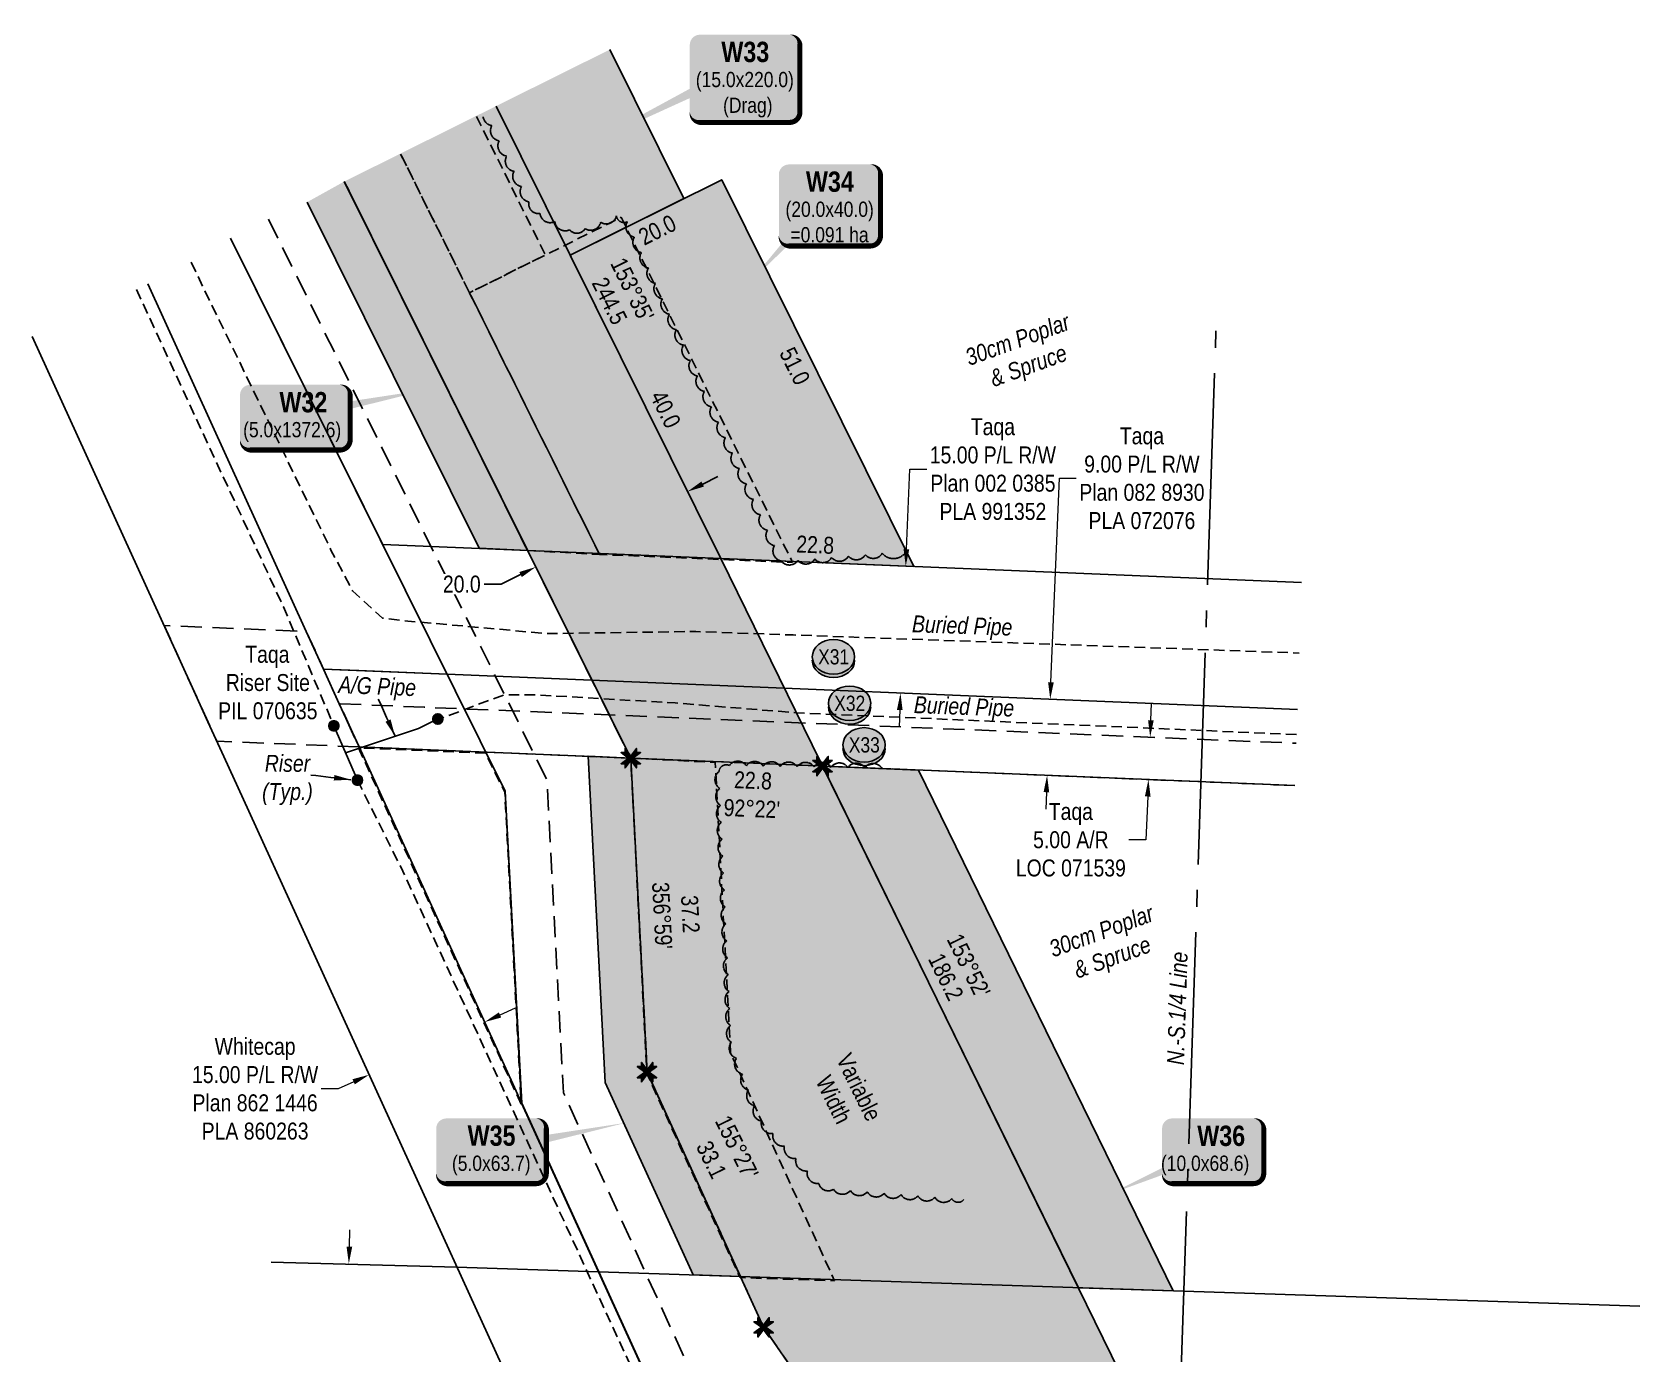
# Model space of a CAD drawing. Extents: x 347027 to 352250, y 6156875 to 6165050.
# Drawn here: x 349033 to 349982, y 6159091 to 6159871 of the extents above; entities that cross this region are included whole.
import ezdxf
from ezdxf.enums import TextEntityAlignment as Align

# ---------------------------------------------------------------- set-up
doc = ezdxf.new("R2010")
doc.units = 0
doc.header["$LTSCALE"] = 5
doc.header["$PDSIZE"] = 20
for name, pattern in [('0', [1, 1, 0]), ('foc-ACCESSROAD', [3.75, 2.5, -1.25]), ('foc-QUARTERLINE', [33, 25, -3, 2, -3]), ('HIDDEN2', [1.875, 1.25, -0.625]), ('UG_PIPE', [1.875, 1.25, -0.625])]:
    doc.linetypes.add(name, pattern=pattern)
doc.layers.get('Defpoints').update_dxf_attribs({"color": 9})
for name, color, linetype in [('AS-PIPE-AG', 44, 'Continuous'), ('AS-PIPE-UG', 44, 'UG_PIPE'), ('AS-PIPE-UG-T', 44, 'Continuous'), ('AS-SYMBOL', 7, 'Continuous'), ('C-AR', 13, 'foc-ACCESSROAD'), ('C-RW', 13, 'Continuous'), ('F-AR', 190, 'foc-ACCESSROAD'), ('F-RW', 190, 'Continuous'), ('F-WS', 190, 'foc-ACCESSROAD'), ('L-BD', 7, 'Continuous'), ('L-MON', 1, 'Continuous'), ('L-QSEC', 8, 'foc-QUARTERLINE'), ('P-CROSSINGS', 250, 'Continuous'), ('P-PROPOSED', 10, 'Continuous'), ('P-PROPOSED-H', 21, 'Continuous'), ('P-TEMP-BLOCKS', 250, 'Continuous'), ('P-TEMP-H', 41, 'Continuous'), ('P-TEMP_WORKSPACE', 46, 'Continuous'), ('P-TXT', 4, 'Continuous'), ('P-WORKAREA', 113, 'Continuous'), ('P-WORKAREA-H', 111, 'Continuous'), ('T-BUSH', 110, '0'), ('T-BUSH-T', 110, 'Continuous'), ('T-EXISTING TFA', 220, 'HIDDEN2')]:
    doc.layers.add(name, color=color, linetype=linetype)
doc.layers.add('F-RW-T', color=190, linetype='Continuous', lineweight=9)
doc.layers.add('F-WS-T', color=190, linetype='Continuous', lineweight=9)
doc.styles.add('100L', font='ARIALN.TTF', dxfattribs={"height": 11})
doc.styles.add('175L', font='ARIALN.TTF', dxfattribs={"height": 20})
doc.styles.add('80', font='ARIALN.TTF', dxfattribs={"height": 10})
doc.styles.add('80CG', font='ARIALN.TTF', dxfattribs={"height": 10})
doc.styles.add('80L', font='ARIALN.TTF', dxfattribs={"height": 10})
doc.styles.add('80LS', font='ARIALNI.TTF', dxfattribs={"height": 10})
doc.styles.add('BOLD', font='ARIALNB.TTF')
doc.styles.add('Crossing', font='ARIALN.TTF', dxfattribs={"height": 10})
doc.dimstyles.new('Compass 5 000', dxfattribs={"dimscale": 5, "dimtxt": 9, "dimasz": 2, "dimexe": 0.2, "dimexo": 0.0625, "dimgap": 0.5, "dimtad": 0, "dimtih": 1, "dimtoh": 1, "dimzin": 0, "dimdsep": 46, "dimtxsty": '80CG', "dimcen": 0.1, "dimse1": 1, "dimse2": 1, "dimclrd": 256, "dimclrt": 256, "dimaunit": 1, "dimadec": 4, "dimazin": 0, "dimtfac": 0.06, "dimtofl": 0, "dimtmove": 0, "dimatfit": 1, "dimfxl": 0.2, "dimtolj": 1, "dimtzin": 0, "dimlwd": -1, "dimarcsym": 0})

# ---------------------------------------------------------------- blocks, each defined once
blk = doc.blocks.new('*D155')
at = {"layer": 'Defpoints', "color": 0, "transparency": 16777216}
for p in [(349402.1048241401, 6159466.957439811), (349401.0739519828, 6159441.990534277), (349691.8241347375, 6159429.985591664)]:
    blk.add_point(p, dxfattribs=at)
at = {"layer": 'F-RW-T', "transparency": 16777216}
for p, q in [((349693.2675508318, 6159464.943983949), (349693.6800947688, 6159474.9354707)), ((349691.4115908006, 6159419.994104913), (349690.3546072805, 6159394.394802894)), ((349690.3546072805, 6159394.394802894), (349680.3546072805, 6159394.394802895))]:
    blk.add_line(p, q, dxfattribs=at)
for points in [[(349691.60230304, 6159465.012741272), (349694.9327986237, 6159464.875226626), (349692.8550068949, 6159454.952497198)], [(349689.7463430087, 6159420.062862236), (349693.0768385925, 6159419.92534759), (349691.8241347375, 6159429.985591664)]]:
    blk.add_solid(points, dxfattribs=at)
at = {"layer": 'F-RW-T', "transparency": 16777216, "insert": (349646.0401461618, 6159394.394802896), "char_height": 10, "attachment_point": 5, "style": '80CG'}
blk.add_mtext('\\A1;Taqa\\P5.00 A/R\\PLOC 071539', dxfattribs=at)
blk = doc.blocks.new('*D156')
at = {"layer": 'Defpoints', "color": 0, "transparency": 16777216}
for p in [(349697.3374996078, 6159474.7688376), (349632.0176520196, 6159432.499289057), (349695.48413043, 6159429.878948123)]:
    blk.add_point(p, dxfattribs=at)
at = {"layer": 'F-RW-T', "transparency": 16777216}
for p, q in [((349634.2835398233, 6159487.38066633), (349639.2531193612, 6159607.747336323)), ((349639.2531193612, 6159607.747336323), (349649.2531193612, 6159607.747336323)), ((349631.6051333938, 6159422.507801261), (349631.1926147679, 6159412.516313465))]:
    blk.add_line(p, q, dxfattribs=at)
for points in [[(349632.6182918572, 6159487.449419434), (349635.9487877893, 6159487.311913226), (349633.8710211974, 6159477.389178534)], [(349629.9398854277, 6159422.576554365), (349633.2703813598, 6159422.439048156), (349632.0176520196, 6159432.499289057)]]:
    blk.add_solid(points, dxfattribs=at)
at = {"layer": 'F-RW-T', "transparency": 16777216, "insert": (349687.9775395532, 6159607.747336322), "char_height": 10, "attachment_point": 5, "style": '80CG', "bg_fill": 3, "box_fill_scale": 1.1, "bg_fill_color": 256, "bg_fill_true_color": 13158600, "bg_fill_transparency": 0}
blk.add_mtext('\\A1;Taqa\\P9.00 P/L R/W\\PPlan 082 8930\\PPLA 072076', dxfattribs=at)
blk = doc.blocks.new('*D157')
at = {"layer": 'Defpoints', "color": 0, "transparency": 16777216}
for p in [(349301.5636002808, 6159283.539509738), (349231.8688287279, 6159255.769566039), (349233.3951714309, 6159252.425468639)]:
    blk.add_point(p, dxfattribs=at)
at = {"layer": 'F-RW-T', "transparency": 16777216}
for p, q in [((349309.1344566536, 6159291.03583172), (349318.2316557295, 6159295.1880563)), ((349222.771629652, 6159251.617341457), (349213.6744305762, 6159247.465116876)), ((349213.6744305762, 6159247.465116876), (349203.6744305757, 6159247.465116877))]:
    blk.add_line(p, q, dxfattribs=at)
for points in [[(349308.442419223, 6159292.552031565), (349309.8264940837, 6159289.519631874), (349300.0372575778, 6159286.883607138)], [(349222.0795922214, 6159253.133541305), (349223.4636670821, 6159250.101141611), (349231.8688287279, 6159255.769566039)]]:
    blk.add_solid(points, dxfattribs=at)
at = {"layer": 'F-RW-T', "transparency": 16777216, "insert": (349164.5884824176, 6159247.465116876), "char_height": 10, "attachment_point": 5, "style": '80CG'}
blk.add_mtext('\\A1;Whitecap\\P15.00 P/L R/W\\PPlan 862 1446\\PPLA 860263', dxfattribs=at)
blk = doc.blocks.new('*D158')
at = {"layer": 'Defpoints', "color": 0, "transparency": 16777216}
for p in [(349240.259640933, 6159143.626501895), (349215.7769598752, 6159019.433242755), (349236.1456303122, 6159018.762139129)]:
    blk.add_point(p, dxfattribs=at)
at = {"layer": 'F-RW-T', "transparency": 16777216}
for p, q in [((349220.2202701732, 6159154.292182135), (349220.5495698503, 6159164.286758751)), ((349215.4476601981, 6159009.43866614), (349214.2195525503, 6158972.164363036)), ((349214.2195525503, 6158972.164363036), (349204.2195525503, 6158972.164363036))]:
    blk.add_line(p, q, dxfattribs=at)
for points in [[(349218.554507404, 6159154.347065414), (349221.8860329424, 6159154.237298856), (349219.8909704961, 6159144.29760552)], [(349213.7818974289, 6159009.493549419), (349217.1134229674, 6159009.38378286), (349215.7769598752, 6159019.433242755)]]:
    blk.add_solid(points, dxfattribs=at)
at = {"layer": 'F-RW-T', "transparency": 16777216, "insert": (349164.6799891128, 6158972.164363036), "char_height": 10, "attachment_point": 5, "style": '80CG'}
blk.add_mtext('\\A1;Advantage\\P25.00 P/L R/W\\PPLA 150929', dxfattribs=at)
blk = doc.blocks.new('*D159')
at = {"layer": 'Defpoints', "color": 0, "transparency": 16777216}
for p in [(349548.577156948, 6159555.893549439), (349559.339313851, 6159555.448385889), (349556.2431217146, 6159480.595659266)]:
    blk.add_point(p, dxfattribs=at)
at = {"layer": 'F-RW-T', "transparency": 16777216}
for p, q in [((349548.9904413981, 6159565.885005588), (349550.9452400461, 6159613.143703483)), ((349550.9452400461, 6159613.143703483), (349560.9452400461, 6159613.143703483)), ((349545.0676803617, 6159471.049366669), (349544.6543959116, 6159461.05791052))]:
    blk.add_line(p, q, dxfattribs=at)
for points in [[(349547.3251987067, 6159565.953886329), (349550.6556840895, 6159565.816124846), (349548.577156948, 6159555.893549439)], [(349543.4024376703, 6159471.11824741), (349546.732923053, 6159470.980485927), (349545.4809648117, 6159481.040822817)]]:
    blk.add_solid(points, dxfattribs=at)
at = {"layer": 'F-RW-T', "transparency": 16777216, "insert": (349600.0311882047, 6159613.143703482), "char_height": 10, "attachment_point": 5, "style": '80CG'}
blk.add_mtext('\\A1;Taqa\\P15.00 P/L R/W\\PPlan 002 0385\\PPLA 991352', dxfattribs=at)
blk = doc.blocks.new('RISER')
h = blk.add_hatch(color=255)
h.dxf.hatch_style = 1
edge = h.paths.add_edge_path()
edge.add_arc((0, 0), 0.7000000000000001, 0, 360)
blk.add_hatch(color=48).paths.add_polyline_path([(0.5809894393423747, -0.1498374831999172), (-0.5809055220925075, -0.1501624933266612, 0.7745966773228882)])
at = {"color": 48}
blk.add_line((-0.5809055220925075, -0.1501624933266612), (0.5809894393423747, -0.1498374831996898), dxfattribs=at)
blk.add_circle((0, 0), 0.6000000000000001, dxfattribs=at)
blk = doc.blocks.new('*U206')
h = blk.add_hatch(color=191)
edge = h.paths.add_edge_path()
edge.add_line((-23.99999999999998, -20), (23.99999999999998, -20))
edge.add_arc((23.99999999999998, -14), 6, 270, 360)
edge.add_line((29.99999999999998, -14), (29.99999999999998, 12.5))
edge.add_arc((23.99999999999998, 12.5), 6, 0, 90)
edge.add_line((23.99999999999998, 18.5), (-23.99999999999998, 18.5))
edge.add_arc((-23.99999999999998, 12.5), 6, 90, 180)
edge.add_line((-29.99999999999998, 12.5), (-29.99999999999998, -14))
edge.add_arc((-23.99999999999998, -14), 6, 180, 270)
at = {"color": 250, "flags": 128}
blk.add_lwpolyline([(-23.99999999999998, -20, 3, 3, 0), (23.99999999999998, -20, 3, 3, 0.414213562373095), (29.99999999999998, -14, 3, 3, 0), (29.99999999999998, 12.5, 3, 0, 0.414213562373095), (23.99999999999998, 18.5, 0, 0, 0), (-23.99999999999998, 18.5, 0, 0, 0.414213562373095), (-29.99999999999998, 12.5, 0, 0, 0), (-29.99999999999998, -14, 0, 3, 0.414213562373095)], format="xyseb", close=True, dxfattribs=at)
at = {"flags": 128}
blk.add_lwpolyline([(-60.9731432693446, -26.20153598190092, 0, 7.499999999999998, 0), (-3.398394867633905e-15, 0, 0, 0, 0)], format="xyseb", dxfattribs=at)
at = {"color": 250}
for tag, p, height, style in [('TEMP_AREA_W1_001', (-9.212824010914055, 2.244292974654144), 12, 'BOLD'), ('ENTER_TEXT_001', (-30.65893587994544, -12.47010782646594), 9, '80')]:
    blk.add_attdef(tag, p, '', height=height, dxfattribs=dict(at, style=style))
blk = doc.blocks.new('*D224')
at = {"layer": 'Defpoints', "color": 0, "transparency": 16777216}
for p in [(349417.0383159057, 6159605.431589337), (349327.5038029007, 6159560.951378742), (349330.2479328364, 6159555.427701266)]:
    blk.add_point(p, dxfattribs=at)
at = {"layer": 'P-TXT', "transparency": 16777216}
for p, q in [((349428.7381730126, 6159604.357063559), (349437.6939001838, 6159608.806215257)), ((349309.7815154684, 6159545.260107517), (349299.7815154688, 6159545.260107517)), ((349321.2922056653, 6159550.978549567), (349309.7815154684, 6159545.260107517))]:
    blk.add_line(p, q, dxfattribs=at)
for points in [[(349427.9966477295, 6159605.849684754), (349429.4796982957, 6159602.864442363), (349419.7824458415, 6159599.90791186)], [(349320.5506803822, 6159552.471170763), (349322.0337309483, 6159549.485928372), (349330.2479328364, 6159555.427701266)]]:
    blk.add_solid(points, dxfattribs=at)
at = {"layer": 'P-TXT', "transparency": 16777216, "insert": (349286.5755127398, 6159545.260107518), "char_height": 10, "attachment_point": 5, "style": '80CG', "bg_fill": 3, "box_fill_scale": 1.1, "bg_fill_color": 256, "bg_fill_true_color": 13158600, "bg_fill_transparency": 0}
blk.add_mtext('\\A1;20.0', dxfattribs=at)
blk = doc.blocks.new('*U226')
h = blk.add_hatch(color=191)
edge = h.paths.add_edge_path()
edge.add_line((-23.99999999999999, -29.65319073615366), (23.99999999999998, -29.65319073615366))
edge.add_arc((23.99999999999998, -23.65319073615366), 6, 270, 360)
edge.add_line((29.99999999999998, -23.65319073615366), (29.99999999999998, 12.5))
edge.add_arc((23.99999999999998, 12.5), 6, 0, 90)
edge.add_line((23.99999999999998, 18.5), (-23.99999999999998, 18.5))
edge.add_arc((-23.99999999999998, 12.5), 6, 90, 180)
edge.add_line((-29.99999999999998, 12.5), (-29.99999999999999, -23.65319073615366))
edge.add_arc((-23.99999999999999, -23.65319073615366), 6, 180, 270)
at = {"color": 250, "flags": 128}
blk.add_lwpolyline([(-23.99999999999999, -29.65319073615366, 3, 3, 0), (23.99999999999998, -29.65319073615366, 3, 3, 0.414213562373095), (29.99999999999998, -23.65319073615366, 3, 3, 0), (29.99999999999998, 12.5, 3, 0, 0.414213562373095), (23.99999999999998, 18.5, 0, 0, 0), (-23.99999999999998, 18.5, 0, 0, 0.414213562373095), (-29.99999999999998, 12.5, 0, 0, 0), (-29.99999999999999, -23.65319073615366, 0, 3, 0.414213562373095)], format="xyseb", close=True, dxfattribs=at)
at = {"flags": 128}
blk.add_lwpolyline([(-48.24868266175787, -52.32463700448172, 0, 7.499999999999998, 0), (-3.398394867633905e-15, 0, 0, 0, 0)], format="xyseb", dxfattribs=at)
at = {"color": 250}
for tag, p, height, style in [('TEMP_AREA_W1_001', (-9.212824010914055, 2.244292974654144), 12, 'BOLD'), ('ENTER_TEXT_001', (-30.65893587994544, -12.47010782646594), 9, '80')]:
    blk.add_attdef(tag, p, '', height=height, dxfattribs=dict(at, style=style))
blk = doc.blocks.new('*U227')
h = blk.add_hatch(color=191)
edge = h.paths.add_edge_path()
edge.add_line((-26.49999999999998, -33.26339007717201), (26.49999999999998, -33.26339007717201))
edge.add_arc((26.49999999999997, -27.26339007717201), 6, 270, 360)
edge.add_line((32.49999999999997, -27.26339007717201), (32.49999999999998, 12.5))
edge.add_arc((26.49999999999998, 12.5), 6, 0, 90)
edge.add_line((26.49999999999998, 18.5), (-26.49999999999998, 18.5))
edge.add_arc((-26.49999999999998, 12.5), 6, 90, 180)
edge.add_line((-32.49999999999998, 12.5), (-32.49999999999999, -27.26339007717201))
edge.add_arc((-26.49999999999999, -27.26339007717201), 6, 180, 270)
at = {"color": 250, "flags": 128}
blk.add_lwpolyline([(-26.49999999999998, -33.26339007717201, 3, 3, 0), (26.49999999999998, -33.26339007717201, 3, 3, 0.414213562373095), (32.49999999999997, -27.26339007717201, 3, 3, 0), (32.49999999999998, 12.5, 3, 0, 0.414213562373095), (26.49999999999998, 18.5, 0, 0, 0), (-26.49999999999998, 18.5, 0, 0, 0.414213562373095), (-32.49999999999998, 12.5, 0, 0, 0), (-32.49999999999999, -27.26339007717201, 0, 3, 0.414213562373095)], format="xyseb", close=True, dxfattribs=at)
at = {"flags": 128}
blk.add_lwpolyline([(-95.35536716500577, -47.5617915612747, 0, 7.499999999999999, 0), (-3.398394867633904e-15, 0, 0, 0, 0)], format="xyseb", dxfattribs=at)
at = {"color": 250}
for tag, p, height, style in [('TEMP_AREA_W1_001', (-9.212824010914055, 2.244292974654144), 12, 'BOLD'), ('ENTER_TEXT_001', (-30.65893587994544, -12.47010782646594), 9, '80')]:
    blk.add_attdef(tag, p, '', height=height, dxfattribs=dict(at, style=style))
blk = doc.blocks.new('*U202')
h = blk.add_hatch(color=111)
edge = h.paths.add_edge_path()
edge.add_line((-26.49999999999999, -20), (26.49999999999999, -20))
edge.add_arc((26.49999999999999, -14), 6, 270, 360)
edge.add_line((32.49999999999999, -14), (32.49999999999999, 12.5))
edge.add_arc((26.49999999999999, 12.5), 6, 0, 90)
edge.add_line((26.49999999999999, 18.5), (-26.49999999999999, 18.5))
edge.add_arc((-26.49999999999999, 12.5), 6, 90, 180)
edge.add_line((-32.49999999999999, 12.5), (-32.49999999999999, -14))
edge.add_arc((-26.49999999999999, -14), 6, 180, 270)
at = {"color": 250, "flags": 128}
blk.add_lwpolyline([(-26.49999999999999, -20, 3, 3, 0), (26.49999999999999, -20, 3, 3, 0.414213562373095), (32.49999999999999, -14, 3, 3, 0), (32.49999999999999, 12.5, 3, 0, 0.414213562373095), (26.49999999999999, 18.5, 0, 0, 0), (-26.49999999999999, 18.5, 0, 0, 0.414213562373095), (-32.49999999999999, 12.5, 0, 0, 0), (-32.49999999999999, -14, 0, 3, 0.414213562373095)], format="xyseb", close=True, dxfattribs=at)
at = {"flags": 128}
blk.add_lwpolyline([(79.33763660520286, 15.88996899139666, 0, 7.499999999999999, 0), (-3.398394867633905e-15, 0, 0, 0, 0)], format="xyseb", dxfattribs=at)
at = {"color": 250}
for tag, p, height, style in [('TEMP_AREA_W1_001', (-9.212824010914055, 2.244292974654144), 12, 'BOLD'), ('ENTER_TEXT_001', (-30.65893587994544, -12.47010782646594), 9, '80')]:
    blk.add_attdef(tag, p, '', height=height, dxfattribs=dict(at, style=style))
blk = doc.blocks.new('TEMP')
h = blk.add_hatch(color=255)
h.dxf.hatch_style = 1
h.paths.add_polyline_path([(-1.152061661774314, -0.6656854195645793), (-0.6656854224511335, -0.6656854195645793), (-0.6656854224511335, -1.152061655686339), (-5.273250724968648e-10, -0.2514284436956588), (0.6656854183820542, -1.152061663420682), (0.6656854183820542, -0.6656854208922597), (1.152061656810019, -0.6656854053035205), (0.2514284429676993, 5.273252945414697e-10), (1.152061671303363, 0.6656854258011663), (0.6656854287749412, 0.6656854258011663), (0.6656854131859291, 1.152061664229041), (-5.274159997625816e-10, 0.2514284397220762), (-0.6656854269836912, 1.152061669657269), (-0.6656854269836914, 0.6656854303339059), (-1.152061663105633, 0.665685430333906), (-0.2514284404497632, 5.273249614745623e-10)])
h = blk.add_hatch(color=1)
h.dxf.hatch_style = 1
h.paths.add_polyline_path([(-0.06148754561550518, -3.245802793205854e-09), (0.5656854183820542, -0.8485281365719857), (0.5656854183820542, -0.3566277553978557), (1.665334536937735e-16, 0.06148754561552533), (-0.8485281349258001, -0.5656854195645793), (-0.3566277640338187, -0.5656854195645793), (0.06148754642195797, -3.245822666197995e-09), (-0.5656854269836911, 0.8485281428085727), (-0.5656854269836913, 0.3566277719165035), (-2.320366121466577e-14, -0.06148754642194038), (0.8485281444547581, 0.5656854258011663), (0.3566277632805105, 0.5656854258011663)])
at = {"color": 1}
for p, q in [((-0.0831890328488953, 0), (0.08318903393992515, 0)), ((0, 0.08318903069412045), (0, -0.08318903609469999))]:
    blk.add_line(p, q, dxfattribs=at)
at = {"color": 255, "flags": 128}
blk.add_lwpolyline([(-0.251428440449763, 5.273250280879439e-10), (-1.152061663105633, 0.665685430333906), (-0.6656854269836914, 0.665685430333906), (-0.6656854269836914, 1.152061669657269), (-5.274159775581211e-10, 0.2514284397220763), (0.6656854131859291, 1.152061664229041), (0.6656854287749412, 0.6656854258011663), (1.152061671303363, 0.6656854258011663), (0.2514284429676991, 5.273250280879439e-10), (1.152061656810019, -0.6656854053035204), (0.6656854183820542, -0.6656854208922596), (0.6656854183820542, -1.152061663420682), (-5.273250280879439e-10, -0.2514284436956586), (-0.6656854224511335, -1.152061655686339), (-0.6656854224511335, -0.6656854195645793), (-1.152061661774314, -0.6656854195645793)], close=True, dxfattribs=at)
at = {"color": 1, "flags": 128}
blk.add_lwpolyline([(-0.0831890328488953, 0), (-0.8485281394583581, 0.565685430333906), (-0.5656854269836913, 0.565685430333906), (-0.5656854269836913, 0.8485281428085728), (0, 0.08318903069412045), (0.565685422914612, 0.8485281473411306), (0.5656854319800914, 0.5656854258011663), (0.8485281444547582, 0.5656854258011663), (0.08318903393992515, 0), (0.8485281399220185, -0.5656854150320214), (0.5656854183820542, -0.5656854240973189), (0.5656854183820542, -0.8485281365719857), (0, -0.08318903609469999), (-0.5656854224511335, -0.8485281320390641), (-0.5656854224511335, -0.5656854195645792), (-0.8485281349258003, -0.5656854195645792)], close=True, dxfattribs=at)
blk = doc.blocks.new('xing2')
h = blk.add_hatch(color=50)
h.dxf.hatch_style = 1
edge = h.paths.add_edge_path()
edge.add_ellipse((0, 0), major_axis=(-12.5, 0), ratio=0.8162973455633619, start_angle=0, end_angle=360)
h = blk.add_hatch(color=250)
h.dxf.hatch_style = 1
edge = h.paths.add_edge_path()
edge.add_ellipse((0, -2.047489049626165), major_axis=(-12.5, 0), ratio=0.8162973455633619, start_angle=0, end_angle=180)
edge.add_line((12.5, -2.047489049626165), (12.5, 0))
edge.add_ellipse((0, 0), major_axis=(-12.5, 0), ratio=0.8162973455633619, start_angle=0, end_angle=180, ccw=False)
edge.add_line((-12.5, 0), (-12.5, -2.047489049626165))
at = {"color": 250}
blk.add_ellipse((0, 0), major_axis=(-12.5, 0), ratio=0.8162973455633619, dxfattribs=at)
blk.add_ellipse((0, -2.047489049626165), major_axis=(-12.5, 0), ratio=0.8162973455633619, start_param=0, end_param=3.141592653589793, dxfattribs=at)
at = {"color": 250, "style": 'Crossing'}
blk.add_attdef('CROSSING', text='', height=9, dxfattribs=at).set_placement((0.08916442567715421, 0.0199513138486509), align=Align.MIDDLE_CENTER)
at = {"color": 250, "style": 'Crossing', "flags": 1}
for tag, p in [('OWNER', (0.08916442567715421, -12.49201765665748)), ('DESCRIPTION', (0.08916442567715421, -25.770021277247)), ('LOCATION', (0.08916442567715421, -39.30337514164421)), ('DWG_REF', (0.08916442567715421, -52.83672900604233))]:
    blk.add_attdef(tag, text='', height=9, dxfattribs=at).set_placement(p, align=Align.MIDDLE_CENTER)

msp = doc.modelspace()

# ---------------------------------------------------------------- hatches: boundary and pattern name
at = {"layer": 'P-PROPOSED-H'}
h = msp.add_hatch(color=256, dxfattribs=at)
h.dxf.hatch_style = 1
h.paths.add_polyline_path([(349306.7751358041, 6159827.390198226), (349439.3971041375, 6159560.423586413), (349849.2881214217, 6158724.827773872), (349927.7821739882, 6158494.410328415), (349820.9681772936, 6158497.92387604), (349759.1157404375, 6158679.494489769), (349464.7170196095, 6159106.727387605), (349396.063431092, 6159257.096875618), (349386.3086911932, 6159442.582626319), (349217.236197762, 6159782.909777643)])
at = {"layer": 'P-TEMP-H'}
h = msp.add_hatch(color=256, dxfattribs=at)
h.dxf.hatch_style = 1
h.paths.add_polyline_path([(349373.9250581485, 6159860.748386886), (349306.7739405852, 6159827.389604473), (349350.4390235571, 6159739.491938313), (349417.5898669512, 6159772.851323565)])
h = msp.add_hatch(color=256, dxfattribs=at)
h.dxf.hatch_style = 1
h.paths.add_polyline_path([(349439.3988706941, 6159560.423513343), (349350.4390235571, 6159739.491938313), (349439.9731995076, 6159783.970978602), (349553.3740124145, 6159555.709069912)])
h = msp.add_hatch(color=256, dxfattribs=at)
h.dxf.hatch_style = 1
h.paths.add_polyline_path([(349706.4183660494, 6159128.207616657), (349556.1007089195, 6159435.571991281), (349499.494987927, 6159437.909215716), (349650.5141626593, 6159130.044479246)])
at = {"layer": 'P-WORKAREA-H'}
h = msp.add_hatch(color=256, dxfattribs=at)
h.dxf.hatch_style = 1
h.paths.add_polyline_path([(349217.2034155528, 6159782.897582783), (349195.3248204781, 6159770.761407672), (349296.7825989175, 6159566.536367778), (349325.3896689416, 6159565.125428817)])
h = msp.add_hatch(color=256, dxfattribs=at)
h.dxf.hatch_style = 1
h.paths.add_polyline_path([(349451.0341161789, 6159136.696559321), (349395.9153805781, 6159257.3167051), (349386.29978541, 6159442.600552832), (349361.0782032417, 6159443.838098237), (349371.2059834559, 6159251.258869109), (349423.0377048744, 6159137.73371214)])

# ---------------------------------------------------------------- linework, layer by layer
at = {"layer": 'AS-PIPE-AG'}
for p, q in [((349211.0637111699, 6159461.676749148), (349224.9850579463, 6159429.620161404)), ((349261.0755871133, 6159460.132154481), (349218.0243845581, 6159445.648455253)), ((349272.4226094387, 6159465.710690568), (349261.0755871133, 6159460.132154481))]:
    msp.add_line(p, q, dxfattribs=at)
at = {"layer": 'AS-PIPE-UG', "flags": 128}
for points in [[(349126.7966962525, 6159735.225107944), (349209.364157165, 6159565.429522462), (349222.1108122048, 6159541.39582936), (349239.8461581133, 6159525.200079429), (349254.7672425397, 6159523.525518865), (349336.5957691922, 6159516.127460254), (349424.6276679643, 6159517.342141499), (349482.1225802145, 6159515.282681941), (349780.8287609297, 6159504.64362892)], [(349094.5501524346, 6159719.205217824), (349181.2915239529, 6159531.918316417), (349211.0637111699, 6159461.676749148)], [(349779.2161200141, 6159456.515388746), (349484.2720161633, 6159469.379727742), (349412.410873881, 6159475.173207421), (349330.6973170597, 6159479.956952063), (349311.69730302, 6159480.021935002), (349272.687539917, 6159465.530737766)], [(349224.9850579463, 6159429.620161404), (349251.8030204087, 6159375.889261398), (349461.7979137913, 6158919.793949387), (349503.5869475614, 6158845.018571875), (349562.9413718407, 6158742.090582119), (349614.7235071296, 6158674.709725747), (349685.6760464, 6158553.955689413)]]:
    msp.add_lwpolyline(points, dxfattribs=at)
at = {"layer": 'C-AR', "flags": 128}
for points in [[(349789.7978291989, 6158589.425836561), (349758.9676899221, 6158679.714319233), (349630.749120392, 6158865.785749387), (349464.7170196078, 6159106.727387613), (349396.0106273494, 6159257.165171144), (349386.2997854101, 6159442.600552832), (349217.8795406464, 6159781.533284111)], [(349172.4461716142, 6159760.662451667), (349336.8964733482, 6159429.639340904), (349346.603941122, 6159245.052466596), (349421.007046169, 6159082.090019081), (349589.5983508551, 6158837.429473512), (349713.8926228339, 6158657.053003618), (349768.6170522439, 6158499.64591788)]]:
    msp.add_lwpolyline(points, dxfattribs=at)
at = {"layer": 'C-RW', "flags": 128}
for points in [[(349150.0841059609, 6159749.550511255), (349312.2463010375, 6159423.133145658), (349321.9339538829, 6159238.923050983), (349399.2411043568, 6159069.599977076), (349691.4853969865, 6158645.493596212), (349740.8596486131, 6158500.553257145), (349820.9681772937, 6158497.923876047), (349759.1157404385, 6158679.494489769), (349464.7170196103, 6159106.72738762), (349396.0634310925, 6159257.096875657), (349386.3086911947, 6159442.582626358), (349217.2361977759, 6159782.90977765)], [(349789.797829195, 6158589.425836542), (349758.9676899231, 6158679.714319233), (349464.7170196095, 6159106.727387605), (349396.0106273511, 6159257.165171177), (349386.2997854101, 6159442.600552832), (349217.87954066, 6159781.533284118)], [(349150.6984472979, 6159748.276597079), (349312.2154867201, 6159423.157881555), (349321.9005980099, 6159238.996114361), (349399.187466953, 6159069.717462366), (349691.3550892901, 6158645.722345817), (349718.7747991883, 6158565.230552612)]]:
    msp.add_lwpolyline(points, dxfattribs=at)
at = {"layer": 'F-AR', "flags": 128}
msp.add_lwpolyline([(349778.2076704687, 6159426.418854882), (349263.3578270198, 6159447.676770214), (349225.9150622105, 6159449.229784501), (349214.2821310164, 6159474.7224715), (349264.3891185486, 6159472.643039613), (349779.0445658552, 6159451.395464265)], dxfattribs=at)
at = {"layer": 'F-RW'}
for points in [[(349150.0519179181, 6159749.537120361), (349228.9862531044, 6159590.690561797)], [(349225.7401765003, 6159494.243953926), (349204.9782051776, 6159495.100321279), (349194.7913246276, 6159517.419413866), (349101.2009805372, 6159722.509309429)], [(349228.9557882316, 6159590.751884727), (349239.9307386799, 6159568.660333683), (349782.2221724368, 6159546.229107112)], [(349778.2076704687, 6159426.418854882), (349263.3578270198, 6159447.676770214), (349225.9150622105, 6159449.229784501), (349214.2821310164, 6159474.7224715), (349204.9782051776, 6159495.100321279), (349278.0355701788, 6159492.08693013), (349779.7136978153, 6159471.36528107)], [(349778.2076704731, 6159426.418855011), (349263.3578270198, 6159447.676770214), (349225.9150622105, 6159449.229784501), (349214.2821310092, 6159474.7224715), (349204.9782051776, 6159495.100321279), (349278.0355701788, 6159492.08693013), (349779.7136978153, 6159471.36528107)], [(349779.7136978153, 6159471.36528107), (349278.0355701788, 6159492.08693013), (349225.7075289194, 6159494.245300557)], [(349224.3107142117, 6159452.745591537), (349225.9150622105, 6159449.229784501), (349399.1874669554, 6159069.717462366), (349623.862253836, 6158743.668286593)]]:
    msp.add_lwpolyline(points, dxfattribs=at)
at = {"layer": 'F-RW', "flags": 128}
for points in [[(349101.2009805372, 6159722.509309429), (349194.7913246276, 6159517.419413866), (349204.9782051776, 6159495.100321279), (349214.2821310092, 6159474.7224715), (349225.9150622105, 6159449.229784501), (349399.1874669554, 6159069.717462366), (349691.3550892901, 6158645.722345817), (349718.7747991883, 6158565.230552612)], [(349033.004261532, 6159691.388544678), (349126.5946056219, 6159486.298649094), (349136.7835947642, 6159463.974936248), (349146.0913982824, 6159443.58859199), (349157.7179850403, 6159418.109804607), (349333.7287293108, 6159032.599792191), (349623.7424886565, 6158611.730372394), (349647.8169820036, 6158541.058613042)], [(349174.0318403743, 6159145.225799925), (349283.7062417171, 6159142.194979574), (349367.3509856797, 6159139.446163127), (349712.7159948651, 6159128.09839282), (349981.855685958, 6159119.223722442)]]:
    msp.add_lwpolyline(points, dxfattribs=at)
at = {"layer": 'F-WS', "flags": 128}
msp.add_lwpolyline([(349194.7913246276, 6159517.419413866), (349204.9782051776, 6159495.100321279), (349214.2821310092, 6159474.7224715), (349225.9150622105, 6159449.229784501), (349141.9961841138, 6159452.673496373), (349110.8724234786, 6159520.863258965), (349194.7913246276, 6159517.419413866)], close=True, dxfattribs=at)
at = {"layer": 'L-QSEC'}
msp.add_line((349693.526606273, 6158555.383472297), (349731.8278339457, 6159698.459196845), dxfattribs=at)
at = {"layer": 'P-PROPOSED'}
for p, q in [((349306.7751358041, 6159827.390198226), (349439.3971041375, 6159560.423586413)), ((349386.3086911932, 6159442.582626319), (349217.236197762, 6159782.909777643)), ((349439.3971041375, 6159560.423586413), (349849.2881214217, 6158724.827773872)), ((349396.063431092, 6159257.096875618), (349386.3086911932, 6159442.582626319)), ((349464.7170196095, 6159106.727387605), (349396.063431092, 6159257.096875618)), ((349759.1157404375, 6158679.494489769), (349464.7170196095, 6159106.727387605))]:
    msp.add_line(p, q, dxfattribs=at)
at = {"layer": 'P-TEMP_WORKSPACE', "flags": 128}
msp.add_lwpolyline([(349306.7739405851, 6159827.389604473), (349350.4390235571, 6159739.491938313), (349417.5898669512, 6159772.851323565), (349373.9250581484, 6159860.748386886)], dxfattribs=at)
for points in [[(349439.3988706941, 6159560.423513343), (349350.4390235571, 6159739.491938313), (349439.9731995076, 6159783.970978602), (349553.3740124145, 6159555.709069912)], [(349706.4183660494, 6159128.207616657), (349556.1007089195, 6159435.571991281), (349499.494987927, 6159437.909215716), (349650.5141626593, 6159130.044479246)]]:
    msp.add_lwpolyline(points, close=True, dxfattribs=at)
at = {"layer": 'P-WORKAREA'}
msp.add_lwpolyline([(349217.6455476018, 6159782.007612234), (349325.3896689416, 6159565.125428817), (349296.7825989175, 6159566.536367778), (349195.324820478, 6159770.761407671)], dxfattribs=at)
at = {"layer": 'P-WORKAREA', "flags": 128}
msp.add_lwpolyline([(349451.0341161789, 6159136.696559321), (349395.9153805781, 6159257.3167051), (349386.29978541, 6159442.600552832), (349361.0782032417, 6159443.838098237), (349371.2059834559, 6159251.258869109), (349423.0377048744, 6159137.73371214)], close=True, dxfattribs=at)
at = {"layer": 'T-BUSH', "flags": 128}
for points in [[(349299.1572515634, 6159821.164099585, 0.3351789824263049), (349304.2604022929, 6159815.867364111, 0.52056705), (349308.6419836409, 6159806.881303696, 0.52056705), (349313.0235649886, 6159797.895243277, 0.52056705), (349317.4051463362, 6159788.909182862, 0.52056705), (349321.7867276836, 6159779.923122447, 0.52056705), (349326.1683090313, 6159770.937062033, 0.52056705), (349332.7209815195, 6159764.021307031, 0.52056705), (349341.4887834861, 6159759.217851446, 0.52056705), (349350.2565854526, 6159754.41439586, 0.52056705), (349359.3428364426, 6159755.090601177, 0.52056705), (349368.6080382143, 6159758.846073581, 0.52056705), (349377.8732399861, 6159762.60154599, 0.52056705), (349384.2699921541, 6159759.169173563, 0.52056705), (349388.403908793, 6159750.066521746, 0.52056705), (349392.5378254318, 6159740.963869928, 0.52056705), (349396.6717420706, 6159731.861218112, 0.52056705), (349400.8056587095, 6159722.758566294, 0.52056705), (349404.9395753483, 6159713.655914477, 0.52056705), (349409.0734919872, 6159704.55326266, 0.52056705), (349413.2074086261, 6159695.450610843, 0.52056705), (349417.3413252649, 6159686.347959026, 0.52056705), (349421.4752419038, 6159677.245307208, 0.52056705), (349425.6091585426, 6159668.142655391, 0.52056705), (349429.7430751815, 6159659.040003574, 0.52056705), (349433.8769918204, 6159649.937351757, 0.52056705), (349438.0109084593, 6159640.834699939, 0.52056705), (349442.1448250981, 6159631.732048122, 0.52056705), (349446.278741737, 6159622.629396304, 0.52056705), (349450.4126583758, 6159613.526744488, 0.52056705), (349454.5465750144, 6159604.42409267, 0.52056705), (349458.6804916533, 6159595.321440853, 0.52056705), (349462.8144082921, 6159586.218789035, 0.52056705), (349466.948324931, 6159577.116137219, 0.52056705), (349471.0822415698, 6159568.013485401, 0.52056705), (349475.2161582087, 6159558.910833584, 0.52056705), (349484.926656895, 6159559.317315634, 0.52056705), (349494.8890213654, 6159560.153276786, 0.52056705), (349504.8513858351, 6159560.989237939, 0.52056705), (349514.8137503052, 6159561.825199092, 0.52056705), (349524.7761147755, 6159562.661160249, 0.52056705), (349534.7384792452, 6159563.497121402, 0.52056705), (349548.9026020298, 6159564.685660167)], [(349534.4828905063, 6159436.763163055, 0.52056705), (349524.4869312765, 6159436.931495952, 0.52056705), (349514.490972047, 6159437.09982885, 0.52056705), (349504.4950128177, 6159437.268161749, 0.52056705), (349494.499053588, 6159437.436494648, 0.52056705), (349484.5030943584, 6159437.60482755, 0.52056705), (349474.5071351289, 6159437.773160444, 0.52056705), (349464.5111758997, 6159437.941493341, 0.52056705), (349454.5152166699, 6159438.10982624, 0.52056705), (349444.5192574403, 6159438.278159138, 0.52056705), (349438.3778168063, 6159434.70112167, 0.52056705), (349438.8331413816, 6159424.714119301, 0.52056705), (349439.2884659576, 6159414.727116923, 0.52056705), (349439.743790533, 6159404.740114549, 0.52056705), (349440.1991151089, 6159394.753112175, 0.52056705), (349440.6544396843, 6159384.766109802, 0.52056705), (349441.1097642599, 6159374.779107427, 0.52056705), (349441.5650888357, 6159364.792105054, 0.52056705), (349442.0204134113, 6159354.805102685, 0.52056705), (349442.475737987, 6159344.818100306, 0.52056705), (349442.9310625627, 6159334.831097937, 0.52056705), (349443.3863871387, 6159324.844095559, 0.52056705), (349443.841711714, 6159314.857093185, 0.52056705), (349444.29703629, 6159304.870090811, 0.52056705), (349444.7523608654, 6159294.883088438, 0.52056705), (349445.2076854413, 6159284.896086064, 0.52056705), (349445.6630100167, 6159274.90908369, 0.52056705), (349448.64669973, 6159265.447334114, 0.52056705), (349452.2068585168, 6159256.105342555, 0.52056705), (349455.7670173034, 6159246.763351, 0.52056705), (349459.3271760903, 6159237.421359436, 0.52056705), (349463.4518335089, 6159228.428480417, 0.52056705), (349470.2198128793, 6159221.070356192, 0.52056705), (349476.9877922504, 6159213.712231966, 0.52056705), (349483.7557716207, 6159206.354107745, 0.52056705), (349490.5237509918, 6159198.995983515, 0.52056705), (349497.2917303622, 6159191.637859289, 0.52056705), (349505.9737123695, 6159188.209793628, 0.52056705), (349515.9397005594, 6159187.418202652, 0.52056705), (349525.9056887497, 6159186.626611676, 0.52056705), (349535.8716769401, 6159185.835020705, 0.52056705), (349545.8376651304, 6159185.043429724, 0.52056705), (349555.8036533209, 6159184.251838748, 0.52056705), (349565.769641511, 6159183.460247777, 0.52056705), (349575.7356297013, 6159182.668656796, 0.52056705), (349582.9358676679, 6159182.096747288, 0.52056705)]]:
    msp.add_lwpolyline(points, format="xyb", dxfattribs=at)
at = {"layer": 'T-EXISTING TFA', "flags": 128}
for points in [[(349295.2548664007, 6159821.325249579), (349335.8944358443, 6159739.52158881), (349291.1267707589, 6159717.281280464), (349250.4872012929, 6159799.084941279)], [(349217.236197762, 6159782.909777643), (349325.3896689416, 6159565.125428817), (349367.8680981119, 6159562.808150101), (349250.4872013104, 6159799.084941288)]]:
    msp.add_lwpolyline(points, dxfattribs=at)
for points in [[(349367.8680981119, 6159562.808150101), (349291.1267707589, 6159717.281280464), (349380.6621009341, 6159761.761897079), (349481.8432398319, 6159558.093706722)], [(349321.637433445, 6159238.361169402), (349225.6267092292, 6159448.650008824), (349300.5340332822, 6159445.55009815), (349311.9497805995, 6159422.57126412)], [(349386.29978541, 6159442.600552832), (349436.171680957, 6159440.068261964), (349445.1865621284, 6159268.650877284), (349506.5711420703, 6159134.202437489), (349450.7828812888, 6159136.035490461), (349395.7669106546, 6159256.534994126)]]:
    msp.add_lwpolyline(points, close=True, dxfattribs=at)

# ---------------------------------------------------------------- block references
at = {"layer": 'AS-SYMBOL', "xscale": 4.99746357137875, "yscale": 4.99746357137875, "zscale": 4.99746357137875}
for p in [(349272.4226094387, 6159465.710690568), (349211.0637111699, 6159461.676749148), (349224.9850579463, 6159429.620161404)]:
    msp.add_blockref('RISER', p, dxfattribs=at)
at = {"layer": 'L-MON', "xscale": 4.99868825, "yscale": 4.99868825, "zscale": 4.99868825}
for p in [(349386.3086911932, 6159442.582626319), (349395.9153805781, 6159257.3167051), (349464.7178331401, 6159106.726207033)]:
    msp.add_blockref('TEMP', p, dxfattribs=at)
at = {"layer": 'L-MON', "color": 2, "xscale": 4.99868825, "yscale": 4.99868825, "zscale": 4.99868825}
msp.add_blockref('TEMP', (349499.494987927, 6159437.909215716), dxfattribs=at)
at = {"layer": 'P-CROSSINGS', "xscale": 0.9994927142757499, "yscale": 0.9994927142757499, "zscale": 0.9994927142757499}
for p, values in [((349505.9522784848, 6159502.391150905), {'CROSSING': 'X31'}), ((349515.4382952534, 6159474.961008676), {'CROSSING': 'X32'}), ((349524.0408780468, 6159450.406400241), {'CROSSING': 'X33'})]:
    msp.add_blockref('xing2', p, dxfattribs=at).add_auto_attribs(values)
at = {"layer": 'P-TEMP-BLOCKS'}
ref = msp.add_blockref('*U227', (349453.6277006329, 6159851.045422178), dxfattribs=dict(at, xscale=0.999755, yscale=0.999755, zscale=0.999755))
ref.add_attrib('TEMP_AREA_W1_001', 'W33', (349439.7688867789, 6159853.391459468), dxfattribs={"layer": '0', "color": 250, "height": 11.99706000000001, "style": 'BOLD'})
ref.add_attrib('ENTER_TEXT_001', '(15.0x220.0)', (349424.6917493863, 6159838.578369527), dxfattribs={"layer": '0', "color": 250, "height": 8.997795000000007, "style": '80'})
ref.add_attrib('ENTER_TEXT_002', ' (Drag)', (349437.9091788082, 6159823.428603276), dxfattribs={"layer": '0', "color": 250, "height": 8.997795000000007, "style": '80'})
ref = msp.add_blockref('*U226', (349503.683634525, 6159774.491119631), dxfattribs=dict(at, xscale=0.999755, yscale=0.999755, zscale=0.999755))
ref.add_attrib('TEMP_AREA_W1_001', 'W34', (349489.6938841363, 6159776.837156921), dxfattribs={"layer": '0', "color": 250, "height": 11.99706000000001, "style": 'BOLD'})
ref.add_attrib('ENTER_TEXT_001', '(20.0x40.0)', (349477.6139658603, 6159762.024066983), dxfattribs={"layer": '0', "color": 250, "height": 8.997795000000007, "style": '80'})
ref.add_attrib('ENTER_TEXT_002', '=0.091 ha', (349480.553900243, 6159746.990916083), dxfattribs={"layer": '0', "color": 250, "height": 8.997795000000007, "style": '80'})
for name, p, xscale, yscale, zscale, values in [('*U202', (349188.1811920016, 6159644.43072709), 0.99973765, 0.99973765, 0.99973765, {'TEMP_AREA_W1_001': 'W32', 'ENTER_TEXT_001': '(5.0x1372.6)'}), ('*U206', (349729.8719324158, 6159211.510612877), 0.999755, 0.999755, 0.999755, {'TEMP_AREA_W1_001': 'W36', 'ENTER_TEXT_001': '(10.0x68.6)'})]:
    msp.add_blockref(name, p, dxfattribs=dict(at, xscale=xscale, yscale=yscale, zscale=zscale)).add_auto_attribs(values)
ref = msp.add_blockref('*U202', (349303.9681697965, 6159211.500431084), dxfattribs=dict(at, xscale=0.99973765, yscale=0.99973765, zscale=0.99973765))
ref.add_attrib('TEMP_AREA_W1_001', 'W35', (349290.0277625377, 6159213.84642766), dxfattribs={"layer": '0', "color": 250, "height": 11.9968518, "style": 'BOLD'})
ref.add_attrib('ENTER_TEXT_001', '(5.0x63.7)', (349280.765186391, 6159199.03359479), dxfattribs={"layer": '0', "color": 250, "height": 8.99763885, "style": '80'})

# ---------------------------------------------------------------- texts
at = {"layer": 'AS-PIPE-UG-T', "style": '80LS'}
for s, rotation, p in [('Buried Pipe', 357.9601517911136, (349581.8735015938, 6159519.655362736)), ('A/G Pipe', 357.638064460479, (349236.6208729705, 6159483.865195646)), ('Buried Pipe', 357.9601517911136, (349582.968728877, 6159471.913973174))]:
    msp.add_text(s, height=9.9949271427575, rotation=rotation, dxfattribs=at).set_placement(p, align=Align.MIDDLE)
at = {"layer": 'AS-PIPE-UG-T', "insert": (349183.6934529619, 6159444.53367169), "char_height": 9.9949271427575, "width": 29.51108477222203, "attachment_point": 2, "style": '80LS'}
msp.add_mtext('Riser\\P(Typ.)', dxfattribs=at)
at = {"layer": 'F-WS-T', "insert": (349141.4668772499, 6159508.890896733), "char_height": 9.9949271427575, "attachment_point": 1, "style": '175L'}
msp.add_mtext_dynamic_manual_height_columns('\\pi17.31;Taqa\\P\\pi5.8389;Riser Site\\P\\pi1.3528;PIL 070635', width=59.92757104602752, gutter_width=100.0245060039713, heights=[0], dxfattribs=at)
at = {"layer": 'L-BD', "color": 6, "style": '80L'}
for s, rotation, p in [("153°35'", 296.4169999999994, (349387.282416672, 6159719.123422675)), ('244.5', 296.4169999999994, (349373.852241019, 6159712.451665791)), ("153°52'", 296.129699999993, (349585.7872887081, 6159320.159273996)), ('186.2', 296.129699999993, (349572.3238282576, 6159313.55494279))]:
    msp.add_text(s, height=9.9973765, rotation=rotation, dxfattribs=at).set_placement(p, align=Align.MIDDLE)
at = {"layer": 'L-BD', "color": 6, "char_height": 9.9973765, "width": 37.66660171415278, "attachment_point": 2, "style": '80L'}
for s, insert, rotation in [("22.8\\P92°22'", (349458.6744633305, 6159434.484436117), 357.63562640211927), ("37.2\\P356°59'", (349426.5051829653, 6159350.818057399), 273.0104232206148), ("155°27'\\P33.1 ", (349453.432601941, 6159215.17488718), 296.1296999999963)]:
    msp.add_mtext(s, dxfattribs=dict(at, insert=insert, rotation=rotation))
at = {"layer": 'L-QSEC', "style": '80LS'}
msp.add_text('N.-S.1/4 Line', height=9.9949271427575, rotation=88.08089881992252, dxfattribs=at).set_placement((349708.70362957, 6159294.970782067), align=Align.MIDDLE)
at = {"layer": 'P-TEMP_WORKSPACE', "style": '80L'}
for s, rotation, p in [('20.0', 26.41739676053217, (349401.964126319, 6159754.362703499)), ('51.0', 296.4169999999994, (349483.1707176008, 6159673.990767976)), ('40.0', 296.4169999999994, (349406.8803881516, 6159648.49255369)), ('22.8', 357.6313798621347, (349495.158707391, 6159568.573665508))]:
    msp.add_text(s, height=9.9973765, rotation=rotation, dxfattribs=at).set_placement(p, align=Align.MIDDLE)
at = {"layer": 'P-TXT', "insert": (349513.5096309693, 6159244.728516548), "char_height": 9.9973765, "attachment_point": 5, "rotation": 296.1296790881304, "style": '80CG'}
msp.add_mtext('\\A1;Variable \\PWidth', dxfattribs=at)
at = {"layer": 'T-BUSH-T', "insert": (349631.7684030206, 6159334.184230915), "char_height": 9.9949271427575, "attachment_point": 1, "rotation": 19.99999999999999, "style": '100L'}
msp.add_mtext_dynamic_manual_height_columns('\\pi0.38018;{\\fArial Narrow|b0|i1|c0|p34;30cm Poplar\\P\\pi9.7479;& Spruce}', width=65.4069577080492, gutter_width=55.00000000000009, heights=[0], dxfattribs=at)

# ---------------------------------------------------------------- dimensions: what is measured, and where the dimension line sits
at = {"layer": 'F-RW-T'}
for base, p1, p2, angle, text, picture, middle in [((349548.577156948, 6159555.893549439), (349556.2431217146, 6159480.595659265), (349559.3393138509, 6159555.448385888), 87.6313799176892, 'Taqa\\P15.00 P/L R/W\\PPlan 002 0385\\PPLA 991352', '*D159', (349600.0311882047, 6159613.143703482)), ((349215.7769598752, 6159019.433242755), (349240.2596409329, 6159143.626501894), (349236.1456303121, 6159018.762139128), 268.11291067105174, 'Advantage\\P25.00 P/L R/W\\PPLA 150929', '*D158', (349164.6799891128, 6158972.164363036))]:
    dim = msp.add_linear_dim(base=base, p1=p1, p2=p2, angle=angle, text=text, dimstyle='Compass 5 000', dxfattribs=at)
    dim.commit()
    dim.dimension.update_dxf_attribs({"geometry": picture, "text_midpoint": middle, "dimtype": 161})
dim = msp.add_aligned_dim(p1=(349301.5636002806, 6159283.539509738), p2=(349233.3951714305, 6159252.425468639), distance=-3.6759637466818718, text='Whitecap\\P15.00 P/L R/W\\PPlan 862 1446\\PPLA 860263', dimstyle='Compass 5 000', dxfattribs=at)
dim.commit()
dim.dimension.update_dxf_attribs({"geometry": '*D157', "text_midpoint": (349164.5884824176, 6159247.465116876)})

# ---------------------------------------------------------------- leaders
at = {"layer": 'AS-PIPE-UG-T', "path_type": 1}
for points in [[(349247.1836758336, 6159455.686284102), (349237.2768320643, 6159477.485919589)], [(349221.1376349551, 6159429.879190314), (349197.4509389046, 6159432.635464398)]]:
    msp.add_leader(points, dimstyle='Compass 5 000', override={"dimgap": 0.5, "dimtad": 0}, dxfattribs=at)

# ---------------------------------------------------------------- next in the draw order: dimensions: what is measured, and where the dimension line sits
at = {"layer": 'F-RW-T'}
dim = msp.add_linear_dim(base=(349632.0176520196, 6159432.499289057), p1=(349697.3374996078, 6159474.768837599), p2=(349695.48413043, 6159429.878948123), angle=267.63577151210325, text='Taqa\\P9.00 P/L R/W\\PPlan 082 8930\\PPLA 072076', dimstyle='Compass 5 000', override={"dimtfill": 1}, dxfattribs=at)
dim.commit()
dim.dimension.update_dxf_attribs({"geometry": '*D156', "text_midpoint": (349687.9775395532, 6159607.747336322), "dimtype": 161})
at = {"layer": 'P-TXT'}
dim = msp.add_linear_dim(base=(349330.2479328364, 6159555.427701266), p1=(349417.0383159058, 6159605.431589336), p2=(349327.5038029009, 6159560.951378741), angle=206.41791148537249, text='20.0', dimstyle='Compass 5 000', override={"dimtfill": 1}, dxfattribs=at)
dim.commit()
dim.dimension.update_dxf_attribs({"geometry": '*D224', "text_midpoint": (349286.5755127398, 6159545.260107518), "dimtype": 161})

# ---------------------------------------------------------------- next in the draw order: texts
at = {"layer": 'T-BUSH-T', "insert": (349582.2677447672, 6159683.25684773), "char_height": 9.9949271427575, "attachment_point": 1, "rotation": 19.99999999999999, "style": '100L'}
msp.add_mtext_dynamic_manual_height_columns('\\pi0.38018;{\\fArial Narrow|b0|i1|c0|p34;30cm Poplar\\P\\pi9.7479;& Spruce}', width=65.4069577080492, gutter_width=55.00000000000009, heights=[0], dxfattribs=at)

# ---------------------------------------------------------------- next in the draw order: dimensions: what is measured, and where the dimension line sits
at = {"layer": 'F-RW-T'}
dim = msp.add_linear_dim(base=(349691.8241347375, 6159429.985591664), p1=(349402.1048241401, 6159466.957439811), p2=(349401.0739519828, 6159441.990534278), angle=267.6356263668356, text='Taqa\\P5.00 A/R\\PLOC 071539', dimstyle='Compass 5 000', dxfattribs=at)
dim.commit()
dim.dimension.update_dxf_attribs({"geometry": '*D155', "text_midpoint": (349646.0401461618, 6159394.394802896), "dimtype": 161})

doc.saveas('drawing.dxf')
